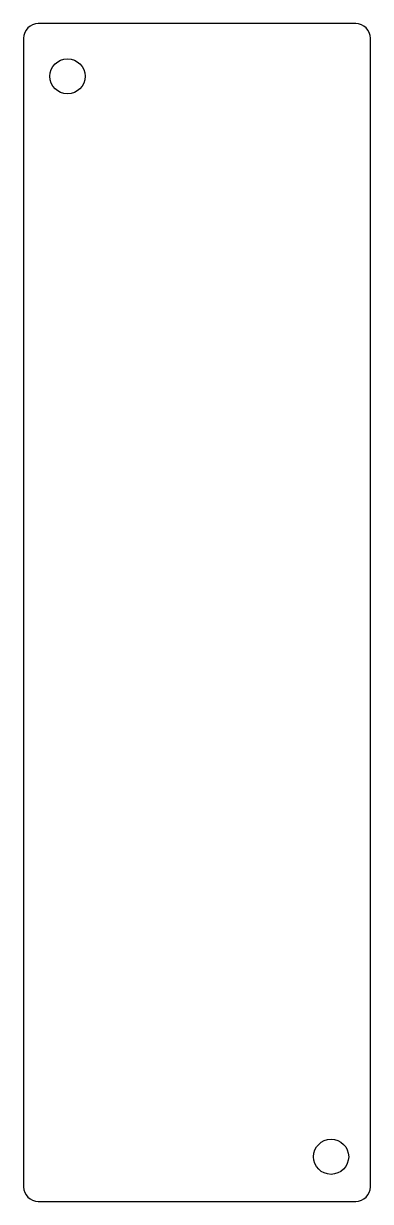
# Model space of a CAD drawing. Header units: millimetres. Extents: x 109.5 to 133, y -231.6 to -151.8.
import ezdxf

# ---------------------------------------------------------------- set-up
doc = ezdxf.new("R2010")
doc.units = ezdxf.units.MM
for name, color, linetype in [('Rectangle', 7, 'CONTINUOUS'), ('Wire002', 7, 'CONTINUOUS'), ('Wire005', 7, 'CONTINUOUS')]:
    doc.layers.add(name, color=color, linetype=linetype)

msp = doc.modelspace()

# ---------------------------------------------------------------- linework, layer by layer
at = {"layer": 'Rectangle'}
for p, q in [((131.977, -151.767), (110.477, -151.767)), ((109.477, -152.767), (109.477, -230.587)), ((132.977, -230.587), (132.977, -152.767)), ((110.477, -231.587), (131.977, -231.587))]:
    msp.add_line(p, q, dxfattribs=at)
for centre, start, end in [((110.477, -152.767), 90, 180), ((131.977, -152.767), 0, 90), ((110.477, -230.587), 180, -90), ((131.977, -230.587), -90, 0)]:
    msp.add_arc(centre, 1, start, end, dxfattribs=at)
at = {"layer": 'Wire002'}
msp.add_circle((112.454, -155.337), 1.191, dxfattribs=at)
at = {"layer": 'Wire005'}
msp.add_circle((130.313, -228.56), 1.191, dxfattribs=at)

doc.saveas('drawing.dxf')
